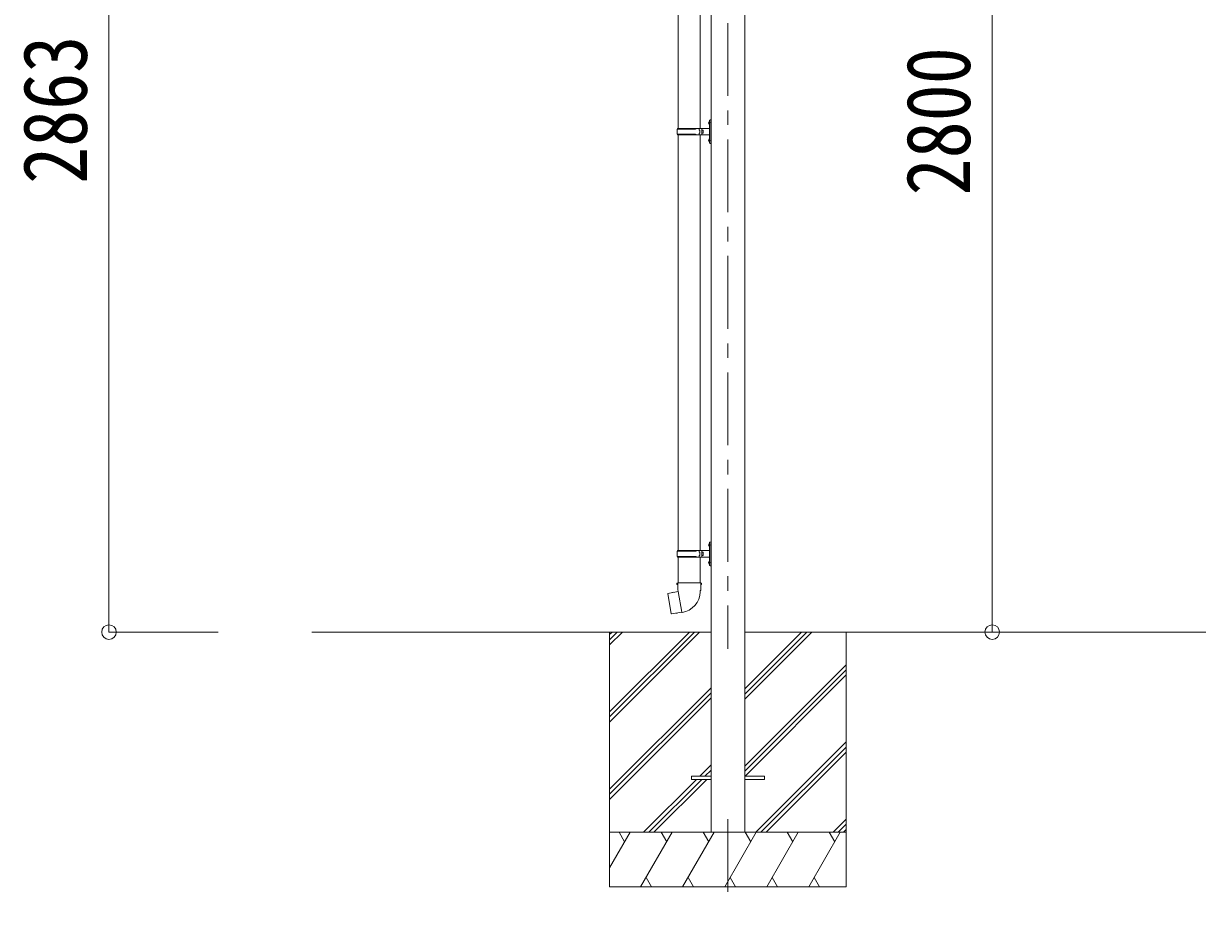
# Model space of a CAD drawing. Units: millimetres at full size, sheet at 1:40. Extents: x -11243 to 11243, y -7760 to 7760.
# Drawn here: x 190 to 3416, y -5024 to -2609 of the extents above; entities that cross this region are included whole.
import ezdxf
from ezdxf.enums import TextEntityAlignment as Align

# ---------------------------------------------------------------- set-up
doc = ezdxf.new("R2010")
doc.units = ezdxf.units.MM
doc.header["$LTSCALE"] = 40
doc.header["$PDMODE"] = 32
doc.header["$PDSIZE"] = 40
doc.linetypes.add('CHAIN1', pattern=[8, 5, -1, 1, -1])
for name, color, linetype, lineweight in [('0-0_0', 7, 'Continuous', 9), ('0-1_本体', 5, 'CHAIN1', 9), ('0-3_ELV2', 4, 'Continuous', 9), ('0-6_OTH_LINE', 6, 'Continuous', 9), ('0-9_OUTLINE', 7, 'Continuous', 9)]:
    doc.layers.add(name, color=color, linetype=linetype, lineweight=lineweight)
doc.styles.add('ＭＳ ゴシック', font='')
doc.styles.get('ＭＳ ゴシック').set_extended_font_data('MS Gothic')

msp = doc.modelspace()

# ---------------------------------------------------------------- linework, layer by layer
at = {"layer": '0-0_0'}
for p, q in [((981.88, -4281.4), (2079.01, -4281.4)), ((1800.51, -4281.4), (1800.51, -4981.4)), ((1800.51, -4500.38), (2019.49, -4281.4)), ((1800.51, -4514.52), (2033.63, -4281.4)), ((1800.51, -4528.66), (2047.78, -4281.4)), ((1800.51, -4316.53), (1835.64, -4281.4)), ((1800.51, -4302.39), (1821.5, -4281.4)), ((1800.51, -4288.24), (1807.36, -4281.4)), ((2172.01, -4465.53), (2356.14, -4281.4)), ((2172.01, -4451.39), (2342, -4281.4)), ((2172.01, -4437.24), (2327.86, -4281.4)), ((2172.01, -4281.4), (5179.01, -4281.4)), ((2450.51, -4281.4), (2450.51, -4981.4)), ((2172.01, -4649.37), (2450.51, -4370.88)), ((2172.01, -4663.52), (2450.51, -4385.02)), ((2172.77, -4676.9), (2450.51, -4399.16)), ((1800.51, -4712.51), (2079.01, -4434.01)), ((1800.51, -4726.65), (2079.01, -4448.15)), ((1800.51, -4740.79), (2079.01, -4462.29)), ((2202.12, -4831.4), (2450.51, -4583.01)), ((2216.26, -4831.4), (2450.51, -4597.15)), ((2230.4, -4831.4), (2450.51, -4611.29)), ((2048.25, -4676.9), (2079.01, -4646.14)), ((2062.4, -4676.9), (2079.01, -4660.28)), ((1893.75, -4831.4), (2039.25, -4685.9)), ((1907.89, -4831.4), (2053.4, -4685.9)), ((1922.04, -4831.4), (2067.54, -4685.9)), ((2414.25, -4831.4), (2450.51, -4795.14)), ((1800.51, -4831.4), (2450.51, -4831.4)), ((1800.51, -4928.65), (1856.66, -4831.4)), ((1841.66, -4857.38), (1826.66, -4831.4)), ((1885.53, -4981.4), (1972.13, -4831.4)), ((1957.13, -4857.38), (1942.13, -4831.4)), ((2001, -4981.4), (2087.6, -4831.4)), ((2072.6, -4857.38), (2057.6, -4831.4)), ((2116.47, -4981.4), (2203.07, -4831.4)), ((2188.07, -4857.38), (2173.07, -4831.4)), ((2231.94, -4981.4), (2318.54, -4831.4)), ((2303.54, -4857.38), (2288.54, -4831.4)), ((2347.41, -4981.4), (2434.01, -4831.4)), ((2404.01, -4831.4), (2419.01, -4857.38)), ((2428.39, -4831.4), (2450.51, -4809.28)), ((2442.54, -4831.4), (2450.51, -4823.42)), ((1900.53, -4955.42), (1915.53, -4981.4)), ((2016, -4955.42), (2031, -4981.4)), ((2131.47, -4955.42), (2146.47, -4981.4)), ((2246.94, -4955.42), (2261.94, -4981.4)), ((2362.41, -4955.42), (2377.41, -4981.4)), ((1800.51, -4981.4), (2450.51, -4981.4))]:
    msp.add_line(p, q, dxfattribs=at)
at = {"layer": '0-1_本体'}
for p, q in [((2125.51, -1327.98), (2125.51, -4327.26)), ((2125.51, -4795.27), (2125.51, -5024.27))]:
    msp.add_line(p, q, dxfattribs=at)
at = {"layer": '0-3_ELV2'}
for p, q in [((2079.01, -4831.4), (2079.01, -1359.12)), ((2172.01, -4831.4), (2172.01, -1359.12)), ((2025.51, -4676.9), (2079.01, -4676.9)), ((2225.51, -4676.9), (2172.01, -4676.9))]:
    msp.add_line(p, q, dxfattribs=at)
for points in [[(2025.51, -4676.9), (2025.51, -4685.9), (2079.01, -4685.9)], [(2225.51, -4676.9), (2225.51, -4685.9), (2172.01, -4685.9)]]:
    msp.add_lwpolyline(points, dxfattribs=at)
at = {"layer": '0-6_OTH_LINE'}
for p, q in [((424.88, -4281.4), (424.88, -1418.4)), ((2851.51, -4281.4), (2851.51, -1481.4)), ((424.88, -4281.4), (724.88, -4281.4)), ((2851.51, -4281.4), (2222.01, -4281.4))]:
    msp.add_line(p, q, dxfattribs=at)
for p in [(424.88, -4281.4), (2851.51, -4281.4)]:
    msp.add_point(p, dxfattribs=at)
at = {"layer": '0-9_OUTLINE'}
for p, q in [((1989.02, -1755.45), (1989.02, -2897.42)), ((2049.02, -1755.45), (2049.02, -2897.42)), ((1986.04, -2899.42), (2036.38, -2899.42)), ((1987.04, -2897.42), (2073.04, -2897.42)), ((1987.04, -2897.42), (1987.04, -2899.42)), ((2046.04, -2897.42), (2046.04, -2901.92)), ((2046.04, -2901.92), (2048.04, -2901.92)), ((2048.04, -2901.92), (2048.04, -2910.92)), ((2054.02, -2897.42), (2054.02, -2915.42)), ((2054.02, -2901.92), (2057.02, -2901.92)), ((2057.02, -2901.92), (2057.02, -2910.92)), ((2072.71, -2880.28), (2074.76, -2881.27)), ((2073.98, -2878.27), (2074.62, -2878.27)), ((2073.98, -2878.27), (2073.98, -2886.57)), ((2073.98, -2886.57), (2074.62, -2886.57)), ((2074.62, -2878.27), (2075.02, -2878.67)), ((2074.76, -2881.27), (2075.37, -2882.42)), ((2075.02, -2874.42), (2078.02, -2872.92)), ((2075.02, -2874.42), (2075.02, -2938.42)), ((2078.02, -2872.92), (2078.02, -2939.92)), ((2078.02, -2872.92), (2079.02, -2872.92)), ((2079.02, -2872.92), (2079.02, -2939.92)), ((1986.04, -2913.42), (2036.38, -2913.42)), ((1987.04, -2915.42), (1987.04, -2913.42)), ((1987.04, -2915.42), (2073.04, -2915.42)), ((1989.02, -2915.42), (1989.02, -4057.39)), ((2046.04, -2915.42), (2046.04, -2910.92)), ((2046.04, -2910.92), (2048.04, -2910.92)), ((2049.02, -2915.42), (2049.02, -4057.39)), ((2054.02, -2910.92), (2057.02, -2910.92)), ((2072.71, -2928.28), (2074.76, -2929.27)), ((2073.98, -2926.27), (2074.62, -2926.27)), ((2073.98, -2926.27), (2073.98, -2934.57)), ((2073.98, -2934.57), (2074.62, -2934.57)), ((2074.62, -2926.27), (2074.62, -2934.57)), ((2074.62, -2926.27), (2075.02, -2926.67)), ((2074.62, -2934.57), (2075.02, -2934.17)), ((2074.76, -2929.27), (2075.37, -2930.42)), ((2075.02, -2938.42), (2078.02, -2939.92)), ((2078.02, -2939.92), (2079.02, -2939.92)), ((1986.04, -4059.39), (2036.38, -4059.39)), ((1987.04, -4057.39), (2073.04, -4057.39)), ((1987.04, -4057.39), (1987.04, -4059.39)), ((2046.04, -4057.39), (2046.04, -4061.89)), ((2046.04, -4061.89), (2048.04, -4061.89)), ((2048.04, -4061.89), (2048.04, -4070.89)), ((2054.02, -4057.39), (2054.02, -4075.39)), ((2054.02, -4061.89), (2057.02, -4061.89)), ((2057.02, -4061.89), (2057.02, -4070.89)), ((2072.71, -4040.25), (2074.76, -4041.24)), ((2073.98, -4038.24), (2074.62, -4038.24)), ((2073.98, -4038.24), (2073.98, -4046.54)), ((2073.98, -4046.54), (2074.62, -4046.54)), ((2074.62, -4038.24), (2075.02, -4038.64)), ((2074.76, -4041.24), (2075.37, -4042.39)), ((2075.02, -4034.39), (2078.02, -4032.89)), ((2075.02, -4034.39), (2075.02, -4098.39)), ((2078.02, -4032.89), (2078.02, -4099.89)), ((2078.02, -4032.89), (2079.02, -4032.89)), ((2079.02, -4032.89), (2079.02, -4099.89)), ((1986.04, -4073.39), (2036.38, -4073.39)), ((1987.04, -4075.39), (1987.04, -4073.39)), ((1987.04, -4075.39), (2073.04, -4075.39)), ((1989.04, -4075.39), (1989.04, -4146.39)), ((2046.04, -4075.39), (2046.04, -4070.89)), ((2046.04, -4070.89), (2048.04, -4070.89)), ((2049.04, -4075.39), (2049.04, -4146.39)), ((2054.02, -4070.89), (2057.02, -4070.89)), ((2072.71, -4088.25), (2074.76, -4089.24)), ((2073.98, -4086.24), (2074.62, -4086.24)), ((2073.98, -4086.24), (2073.98, -4094.54)), ((2073.98, -4094.54), (2074.62, -4094.54)), ((2074.62, -4086.24), (2074.62, -4094.54)), ((2074.62, -4086.24), (2075.02, -4086.64)), ((2074.62, -4094.54), (2075.02, -4094.14)), ((2074.76, -4089.24), (2075.37, -4090.39)), ((2075.02, -4098.39), (2078.02, -4099.89)), ((2078.02, -4099.89), (2079.02, -4099.89)), ((1987.34, -4146.39), (1985.19, -4147.18)), ((1985.19, -4147.18), (1985.19, -4150.79)), ((1985.19, -4150.79), (1987.43, -4151.61)), ((2051.04, -4146.39), (1987.34, -4146.39)), ((1987.34, -4146.39), (1987.69, -4166.39)), ((2051.04, -4146.39), (2050.69, -4166.39)), ((2053.19, -4150.79), (2050.95, -4151.61)), ((2051.04, -4146.39), (2053.19, -4147.18)), ((2053.16, -4147.18), (2053.16, -4150.79)), ((1960.73, -4174.85), (1959.92, -4176.02)), ((1959.92, -4176.02), (1969.54, -4230.57)), ((1988.6, -4169.6), (1960.73, -4174.85)), ((1973.47, -4172.24), (1973.26, -4172.49)), ((1987.69, -4166.39), (1989.04, -4168.39)), ((1998.95, -4226.89), (1988.82, -4169.42)), ((1988.84, -4168.6), (1988.84, -4169.3)), ((1989.04, -4168.39), (1989.01, -4168.4)), ((2049.38, -4168.34), (2049.3, -4170.5)), ((2050.69, -4166.39), (2049.38, -4168.34)), ((1983.57, -4229.49), (1983.28, -4229.33)), ((1999.26, -4227.65), (1999.02, -4226.99))]:
    msp.add_line(p, q, dxfattribs=at)
for points in [[(2072.71, -2884.57), (2074.76, -2883.57), (2075.37, -2882.42)], [(2074.62, -2878.27), (2074.62, -2886.57), (2075.02, -2886.17)], [(2072.71, -2932.57), (2074.76, -2931.57), (2075.37, -2930.42)], [(2072.71, -4044.54), (2074.76, -4043.54), (2075.37, -4042.39)], [(2074.62, -4038.24), (2074.62, -4046.54), (2075.02, -4046.14)], [(2072.71, -4092.54), (2074.76, -4091.54), (2075.37, -4090.39)], [(1975.72, -4172.02), (1975.44, -4171.87), (1973.47, -4172.24)], [(1998.68, -4226.8), (1970.7, -4231.4), (1969.54, -4230.57)], [(1985.75, -4228.92), (1985.54, -4229.16), (1983.57, -4229.49)]]:
    msp.add_lwpolyline(points, dxfattribs=at)
for centre, radius, start, end in [((2034.79, -2906.42), 49.25, 171.82876, 180.00002), ((2036.38, -2897.42), 2, 270, 359.99998), ((2078.31, -2882.42), 6, 136.21765, 223.78235), ((2073.02, -2895.42), 2, 270, 359.99998), ((2034.79, -2906.42), 49.25, 180.00002, 188.17127), ((2036.38, -2915.42), 2, 0.00005, 90.00004), ((2078.31, -2930.42), 6, 136.21765, 223.78235), ((2073.02, -2917.42), 2, 0.00005, 90.00004), ((2034.79, -4066.39), 49.25, 171.82876, 180.00002), ((2036.38, -4057.39), 2, 270, 359.99998), ((2078.31, -4042.39), 6, 136.21765, 223.78235), ((2073.02, -4055.39), 2, 270, 359.99998), ((2034.79, -4066.39), 49.25, 180.00002, 188.17127), ((2036.38, -4075.39), 2, 0.00005, 90.00004), ((2078.31, -4090.39), 6, 136.21765, 223.78235), ((2073.02, -4077.39), 2, 0.00005, 90.00004), ((1988.54, -4169.3), 0.3, 280.66842, 0), ((1989.04, -4168.6), 0.2, 100, 180), ((1989.04, -4168.39), 60.3, 279.96938, 358), ((1998.73, -4227.1), 0.3, 20, 99.33158), ((1999.44, -4227.59), 0.2, 200, 279.96938)]:
    msp.add_arc(centre, radius, start, end, dxfattribs=at)

# ---------------------------------------------------------------- texts
at = {"layer": '0-6_OTH_LINE', "color": 7, "style": 'ＭＳ ゴシック', "width": 0.85}
for s, p in [('2863', (416.88, -3049.9)), ('2800', (2843.51, -3081.4))]:
    msp.add_text(s, height=176, rotation=90, dxfattribs=at).set_placement(p, align=Align.BOTTOM_LEFT)

doc.saveas('drawing.dxf')
